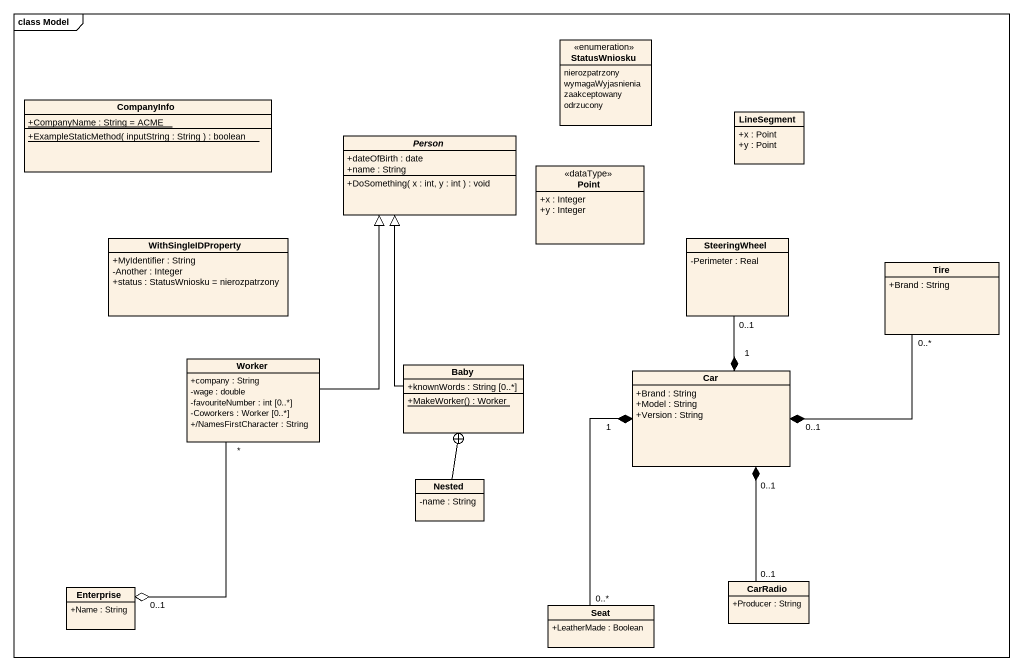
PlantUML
@startuml
mainframe class Model
hide circle
hide empty members
skinparam classAttributeIconSize 0
enum StatusWniosku {
  nierozpatrzony
  wymagaWyjasnienia
  zaakceptowany
  odrzucony
}
class CompanyInfo {
  {static} +CompanyName : String = ACME
  {static} +ExampleStaticMethod( inputString : String ) : boolean
}
class LineSegment {
  +x : Point
  +y : Point
}
abstract class "Person" as Person_ {
  +dateOfBirth : date
  +name : String
  +DoSomething( x : int, y : int ) : void
}
class Point <<dataType>> {
  +x : Integer
  +y : Integer
}
class WithSingleIDProperty {
  +MyIdentifier : String
  -Another : Integer
  +status : StatusWniosku = nierozpatrzony
}
class SteeringWheel {
  -Perimeter : Real
}
class Tire {
  +Brand : String
}
class Worker {
  +company : String
  -wage : double
  -favouriteNumber : int [0..*]
  -Coworkers : Worker [0..*]
  +/NamesFirstCharacter : String
}
class Baby {
  +knownWords : String [0..*]
  {static} +MakeWorker() : Worker
}
class Car {
  +Brand : String
  +Model : String
  +Version : String
}
class Nested {
  -name : String
}
class Enterprise {
  +Name : String
}
class CarRadio {
  +Producer : String
}
class Seat {
  +LeatherMade : Boolean
}
Worker -up-|> Person_
Baby -up-|> Person_
Car "1" *-up- "0..1" SteeringWheel
Car "0..1" *-right- "0..*" Tire
Car "0..1" *-- "0..1" CarRadio
Car "1" *-- "0..*" Seat
Nested -up-+ Baby
Enterprise "0..1" o-up- "*" Worker
@enduml
